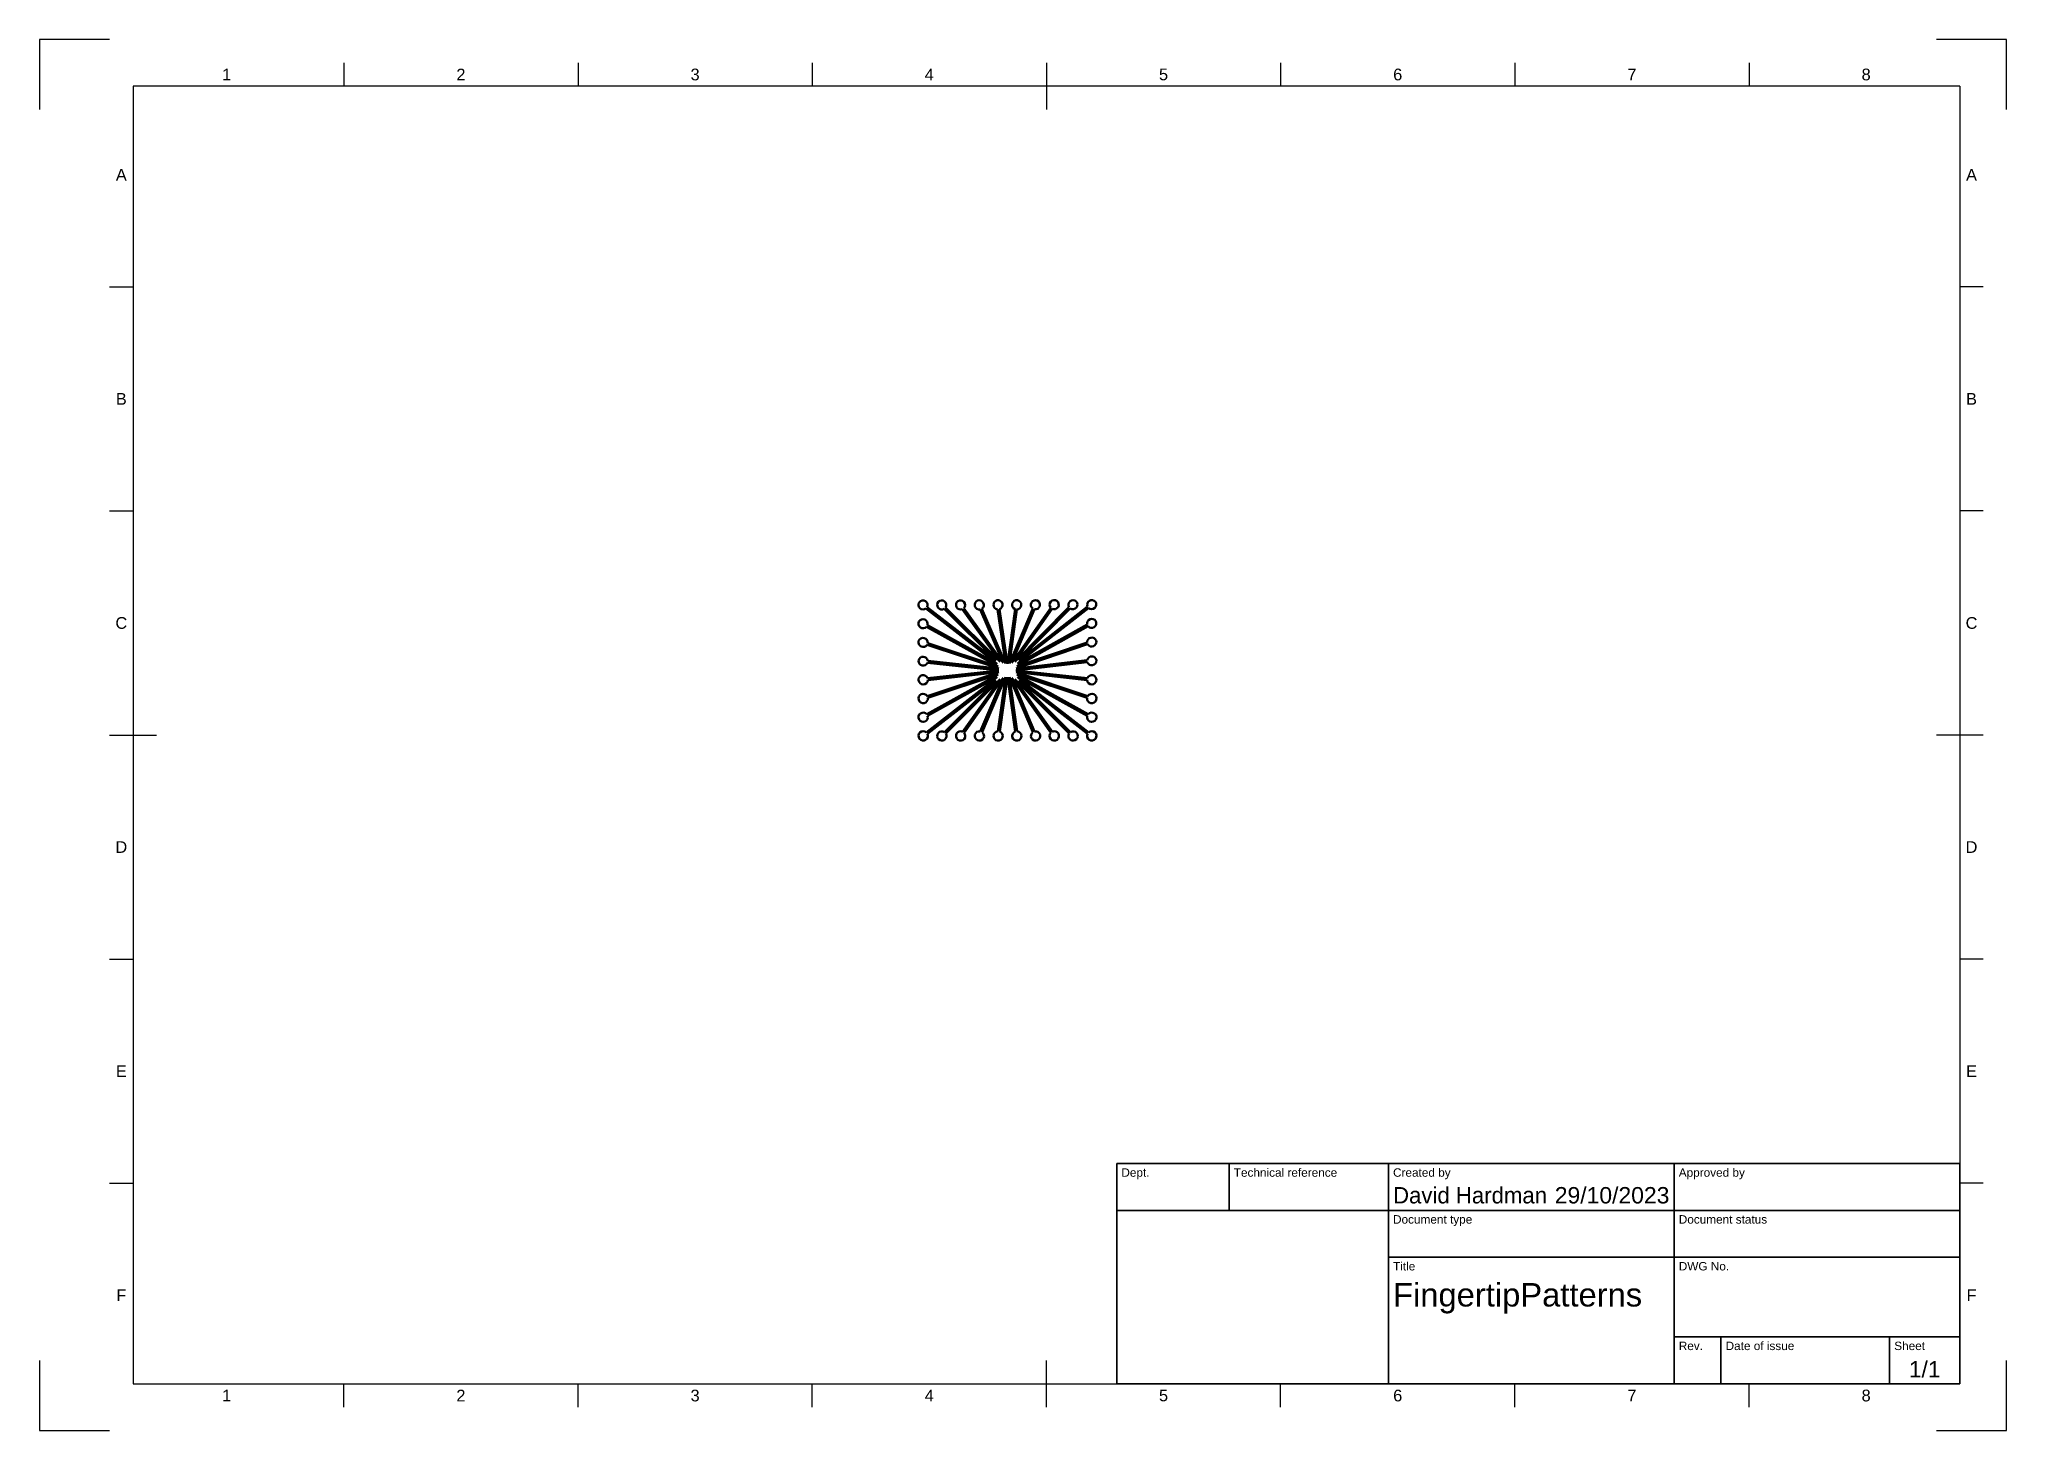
# Model space of a CAD drawing. Header units: millimetres. Extents: x 0 to 420, y 0 to 297.
import ezdxf
from ezdxf.enums import TextEntityAlignment as Align

# ---------------------------------------------------------------- set-up
doc = ezdxf.new("R2010")
doc.units = ezdxf.units.MM
doc.header["$LTSCALE"] = 0.75
for name, color, linetype, lineweight in [('BORDER', 7, 'Continuous', 25), ('TITLEBLOCK', 7, 'Continuous', 35), ('Visible', 7, 'Continuous', 50)]:
    doc.layers.add(name, color=color, linetype=linetype, lineweight=lineweight)
doc.styles.add('FusionTitle', font='arial.ttf')

# ---------------------------------------------------------------- blocks, each defined once
blk = doc.blocks.new('ISO_A3_SHEET')
at = {"layer": 'BORDER'}
for p, q in [((65, 292), (65, 287)), ((115, 292), (115, 287)), ((165, 292), (165, 287)), ((215, 292), (215, 282)), ((265, 292), (265, 287)), ((315, 292), (315, 287)), ((365, 292), (365, 287)), ((410, 287), (20, 287)), ((20, 287), (20, 10)), ((410, 287), (410, 10)), ((15, 244.16666), (20, 244.16666)), ((415, 244.16666), (410, 244.16666)), ((15, 196.33333), (20, 196.33333)), ((415, 196.33333), (410, 196.33333)), ((15, 148.5), (25, 148.5)), ((415, 148.5), (405, 148.5)), ((15, 100.66667), (20, 100.66667)), ((415, 100.66667), (410, 100.66667)), ((15, 52.83334), (20, 52.83334)), ((415, 52.83334), (410, 52.83334)), ((215, 5), (215, 15)), ((20, 10), (410, 10)), ((65, 5), (65, 10)), ((115, 5), (115, 10)), ((165, 5), (165, 10)), ((265, 5), (265, 10)), ((315, 5), (315, 10)), ((365, 5), (365, 10))]:
    blk.add_line(p, q, dxfattribs=at)
at = {"layer": 'Defpoints'}
for p, q in [((15, 297), (0, 297)), ((0, 297), (0, 282)), ((420, 297), (405, 297)), ((420, 282), (420, 297)), ((0, 15), (0, 0)), ((420, 0), (420, 15)), ((0, 0), (15, 0)), ((405, 0), (420, 0))]:
    blk.add_line(p, q, dxfattribs=at)
at = {"layer": 'BORDER', "style": 'FusionTitle'}
for s, p in [('1', (40, 289.5)), ('2', (90, 289.5)), ('3', (140, 289.5)), ('4', (190, 289.5)), ('5', (240, 289.5)), ('6', (290, 289.5)), ('7', (340, 289.5)), ('8', (390, 289.5)), ('A', (17.5, 268.08333)), ('A', (412.5, 268.08333)), ('B', (17.5, 220.25)), ('B', (412.5, 220.25)), ('C', (17.5, 172.41667)), ('C', (412.5, 172.41667)), ('D', (17.5, 124.58334)), ('D', (412.5, 124.58334)), ('E', (17.5, 76.75001)), ('E', (412.5, 76.75001)), ('F', (17.5, 28.91668)), ('F', (412.5, 28.91668)), ('1', (40, 7.5)), ('2', (90, 7.5)), ('3', (140, 7.5)), ('4', (190, 7.5)), ('5', (240, 7.5)), ('6', (290, 7.5)), ('7', (340, 7.5)), ('8', (390, 7.5))]:
    blk.add_text(s, height=2.5, dxfattribs=at).set_placement(p, align=Align.MIDDLE)
blk = doc.blocks.new('ISO_TITLEBLOCK')
at = {"layer": 'TITLEBLOCK'}
for p, q in [((0, 47), (-180, 47)), ((-180, 47), (-180, 0)), ((-156, 37), (-156, 47)), ((-122, 0), (-122, 47)), ((-61, 0), (-61, 47)), ((0, 0), (0, 47)), ((-180, 37), (0, 37)), ((-122, 27), (0, 27)), ((-61, 10), (0, 10)), ((-51, 0), (-51, 10)), ((-15, 0), (-15, 10)), ((-180, 0), (0, 0))]:
    blk.add_line(p, q, dxfattribs=at)
at = {"layer": 'TITLEBLOCK', "style": 'FusionTitle'}
for s, p in [('Dept.', (-179, 46)), ('Technical reference', (-155, 46)), ('Created by', (-121, 46)), ('Approved by', (-60, 46)), ('Document type', (-121, 36)), ('Document status', (-60, 36)), ('Title', (-121, 26)), ('DWG No.', (-60, 26)), ('Rev.', (-60, 9)), ('Date of issue', (-50, 9)), ('Sheet', (-14, 9))]:
    blk.add_text(s, height=1.8, dxfattribs=at).set_placement(p, align=Align.TOP_LEFT)
for tag, height, p in [('DEPT', 3.5, (-179, 42)), ('TECHNICAL_REFERENCE', 3.5, (-155, 42)), ('CREATED_BY', 3.5, (-121, 42)), ('APPROVED_BY', 3.5, (-60, 42)), ('DOCUMENT_TYPE', 3.5, (-121, 32)), ('DOCUMENT_STATUS', 3.5, (-60, 32)), ('TITLE_1', 5, (-121, 21.5)), ('TITLE_2', 5, (-121, 14)), ('TITLE_3', 5, (-121, 6.5)), ('DATE_OF_ISSUE', 3.5, (-50, 5))]:
    blk.add_attdef(tag, text='', height=height, dxfattribs=at).set_placement(p, align=Align.TOP_LEFT)
for tag, p in [('CREATED_DATE', (-62, 42)), ('APPROVED_DATE', (-0.99, 42))]:
    blk.add_attdef(tag, text='', height=3.5, dxfattribs=at).set_placement(p, align=Align.TOP_RIGHT)
for tag, height, p in [('DRAWING_NUMBER', 5, (-30.5, 19.75)), ('REV', 3.5, (-56, 4.85)), ('SHEET', 3.5, (-7.5, 4.85))]:
    blk.add_attdef(tag, text='', height=height, dxfattribs=at).set_placement(p, align=Align.TOP_CENTER)

msp = doc.modelspace()

# ---------------------------------------------------------------- linework, layer by layer
at = {"layer": 'Visible'}
for p, q in [((189.265971, 175.478033), (204.510806, 163.718375)), ((204.264798, 164.413321), (189.528432, 175.780754)), ((193.171416, 175.418427), (204.264798, 164.413321)), ((205.111538, 164.136759), (193.46688, 175.688753)), ((197.031195, 175.354227), (205.111538, 164.136759)), ((205.76713, 163.911003), (197.365367, 175.574679)), ((200.830738, 175.303345), (205.76713, 163.911003)), ((206.26855, 163.759879), (201.203446, 175.449265)), ((204.572999, 175.299286), (206.26855, 163.759879)), ((206.680607, 163.707054), (204.97066, 175.344439)), ((208.299331, 175.370741), (206.680607, 163.707054)), ((212.069359, 175.505808), (207.092228, 163.76317)), ((207.092228, 163.76317), (208.693728, 175.302742)), ((215.910239, 175.66214), (207.592425, 163.918295)), ((207.592425, 163.918295), (212.432065, 175.33655)), ((219.811831, 175.807692), (208.246192, 164.14928)), ((208.246192, 164.14928), (216.227155, 175.417529)), ((208.850248, 163.73571), (223.98261, 175.602644)), ((223.753809, 175.931545), (209.090695, 164.432599)), ((209.090695, 164.432599), (220.082157, 175.512228)), ((189.390636, 171.583029), (204.704549, 163.155177)), ((204.510806, 163.718375), (189.601272, 171.923681)), ((204.704549, 163.155177), (189.655665, 168.104765)), ((208.66101, 163.170982), (223.889404, 171.710985)), ((223.687329, 168.246538), (208.66101, 163.170982)), ((223.71145, 172.069795), (208.850248, 163.73571)), ((189.513186, 167.730547), (204.830422, 162.692697)), ((189.613993, 163.919618), (204.842027, 162.289169)), ((204.830422, 162.692697), (189.67393, 164.315486)), ((208.465352, 162.296406), (223.72764, 164.053964)), ((208.538836, 162.707511), (223.797876, 167.861676)), ((223.699217, 164.453334), (208.538836, 162.707511)), ((204.516517, 160.85865), (189.336872, 149.052259)), ((204.70801, 161.422618), (189.445623, 152.943515)), ((204.832034, 161.885597), (189.552526, 156.792428)), ((189.582448, 148.736518), (204.273288, 160.162727)), ((204.842027, 162.289169), (189.637973, 160.599829)), ((189.63988, 152.593852), (204.516517, 160.85865)), ((189.679018, 156.412954), (204.70801, 161.422618)), ((189.682145, 160.202276), (204.832034, 161.885597)), ((204.273288, 160.162727), (193.237655, 149.127094)), ((193.520498, 148.844251), (205.118917, 160.44267)), ((205.118917, 160.44267), (197.093004, 149.206393)), ((197.418497, 148.973897), (205.773601, 160.671042)), ((205.773601, 160.671042), (200.888387, 149.272211)), ((201.256045, 149.114643), (206.274413, 160.824168)), ((206.274413, 160.824168), (204.62683, 149.291085)), ((205.02281, 149.234516), (206.686256, 160.878639)), ((206.686256, 160.878639), (208.349702, 149.234516)), ((207.098098, 160.824168), (212.116466, 149.114643)), ((208.745682, 149.291085), (207.098098, 160.824168)), ((207.598911, 160.671042), (215.954014, 148.973897)), ((212.484124, 149.272211), (207.598911, 160.671042)), ((208.253595, 160.44267), (219.852014, 148.844251)), ((216.279508, 149.206393), (208.253595, 160.44267)), ((223.734539, 160.599829), (208.465352, 162.296406)), ((208.540478, 161.885597), (223.690366, 160.202276)), ((223.819985, 156.792428), (208.540478, 161.885597)), ((208.664502, 161.422618), (223.693494, 156.412954)), ((223.926889, 152.943515), (208.664502, 161.422618)), ((208.855994, 160.85865), (223.732632, 152.593852)), ((224.03564, 149.052259), (208.855994, 160.85865)), ((209.099224, 160.162727), (223.790064, 148.736518)), ((220.134857, 149.127094), (209.099224, 160.162727))]:
    msp.add_line(p, q, dxfattribs=at)
for centre, start, end in [((188.686256, 176.292852), 144.849985, 305.430543), ((188.630474, 176.220837), 333.890853, 139.628976), ((192.686256, 176.292852), 137.380798, 299.022973), ((192.630442, 176.236815), 326.765836, 132.84808), ((196.686256, 176.292852), 127.62138, 290.17805), ((196.630411, 176.252794), 317.303514, 123.682854), ((200.686256, 176.292852), 115.056375, 278.307278), ((200.630379, 176.268773), 304.964427, 111.569684), ((204.686256, 176.292852), 99.863162, 263.496915), ((204.630347, 176.284751), 289.895939, 96.62592), ((208.686256, 176.292852), 83.602957, 247.236711), ((208.630315, 176.30073), 273.635734, 80.365716), ((212.686256, 176.292852), 68.659193, 231.910096), ((212.630283, 176.316708), 258.567246, 65.172503), ((216.686256, 176.292852), 56.546024, 219.102695), ((216.630251, 176.332687), 246.228159, 52.607498), ((220.686256, 176.292852), 47.380797, 209.022973), ((220.630219, 176.348666), 236.765836, 42.84808), ((224.686256, 176.292852), 40.599926, 201.180513), ((224.630187, 176.364644), 229.64082, 35.378919), ((188.686256, 172.292852), 153.416933, 314.779443), ((188.646453, 172.220869), 342.711232, 148.702736), ((224.686256, 172.292852), 31.526142, 192.888651), ((224.646166, 172.364676), 220.82044, 26.811944), ((188.686256, 168.292852), 163.85134, 325.784638), ((188.662432, 168.220901), 353.330888, 159.50766), ((224.686256, 168.292852), 20.721163, 182.654541), ((224.662144, 168.364708), 210.200785, 16.377489), ((188.686256, 164.292852), 175.847281, 338.084752), ((188.67841, 164.220932), 5.425645, 171.70123), ((224.686256, 164.292852), 8.527659, 170.765147), ((224.678123, 164.36474), 198.106028, 4.381619), ((188.686256, 160.292852), 17.877151, 354.803233), ((224.686256, 160.292852), 185.196767, 162.122849), ((188.686256, 156.292852), 29.971908, 6.89799), ((224.686256, 156.292852), 173.10201, 150.028092), ((188.686256, 152.292852), 40.591563, 17.517645), ((224.686256, 152.292852), 162.482355, 139.408437), ((188.686256, 148.292852), 49.411943, 26.338025), ((192.686256, 148.292852), 56.536959, 33.463041), ((196.686256, 148.292852), 65.999281, 42.925363), ((200.686256, 148.292852), 78.338368, 55.26445), ((204.686256, 148.292852), 93.406856, 70.332938), ((208.686256, 148.292852), 109.667061, 86.593143), ((212.686256, 148.292852), 124.735549, 101.661631), ((216.686256, 148.292852), 137.074637, 114.000719), ((220.686256, 148.292852), 146.536959, 123.463041), ((224.686256, 148.292852), 153.661975, 130.588057)]:
    msp.add_arc(centre, 1, start, end, dxfattribs=at)

# ---------------------------------------------------------------- block references
at = {"layer": 'BORDER'}
msp.add_blockref('ISO_A3_SHEET', (0, 0), dxfattribs=at)
at = {"layer": 'TITLEBLOCK'}
ref = msp.add_blockref('ISO_TITLEBLOCK', (410, 10), dxfattribs=at)
ref.add_attrib('CREATED_DATE', '29/10/2023', dxfattribs={"height": 3.5, "style": 'FusionTitle'}).set_placement((348, 52), align=Align.TOP_RIGHT)
ref.add_attrib('SHEET', '1/1', dxfattribs={"height": 3.5, "style": 'FusionTitle'}).set_placement((402.5, 14.85), align=Align.TOP_CENTER)
ref.add_attrib('TITLE_1', 'FingertipPatterns', dxfattribs={"height": 5, "style": 'FusionTitle'}).set_placement((289, 31.5), align=Align.TOP_LEFT)
ref.add_attrib('CREATED_BY', 'David Hardman', dxfattribs={"height": 3.5, "style": 'FusionTitle', "width": 0.968122}).set_placement((289, 52), align=Align.TOP_LEFT)

doc.saveas('drawing.dxf')
